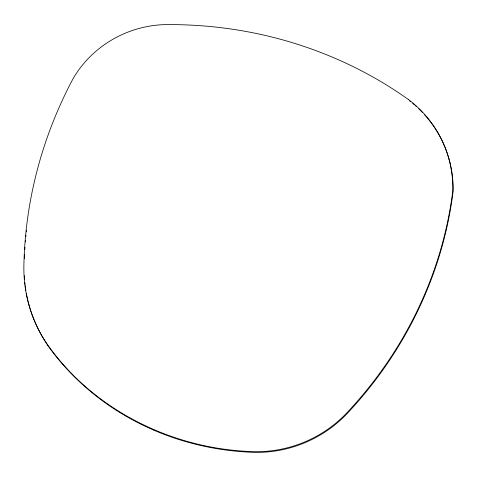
<?xml version="1.0" encoding="UTF-8"?>
<svg xmlns="http://www.w3.org/2000/svg" width="477" height="477" viewBox="0 0 477 477"><rect width="100%" height="100%" fill="white"/><g stroke="black" fill="none" stroke-linecap="round" stroke-linejoin="round"><path stroke-width="0.72" d="M153.564 430.069L157.016 431.536A275.873 260.054 -21.9 0 0 249.054 452.148A118.177 111.397 -21.9 0 0 347.483 413.195A407.227 383.866 -21.9 0 0 453.126 191.36A123.871 116.764 -21.9 0 0 434.452 127.425M408.467 99.55A123.871 116.764 -21.9 0 1 452.822 190.633A407.227 383.866 -21.9 0 1 347.202 412.474A118.177 111.397 -21.9 0 1 248.761 451.433C170.307 447.933 92.89 409.206 47.378 344.454A151.102 142.432 -21.9 0 1 23.886 265.367A439.949 414.71 -21.9 0 1 72.963 78.872A104.994 98.972 -21.9 0 1 170.146 24.601A417.381 393.442 -21.9 0 1 408.461 99.556M409.761 101.046A123.871 116.764 -21.9 0 1 410.751 101.816M412.694 103.39A123.871 116.764 -21.9 0 1 414.125 104.594M415.068 105.405A123.871 116.764 -21.9 0 1 416.457 106.645M418.728 108.75A123.871 116.764 -21.9 0 1 422.646 112.679M424.315 114.48A123.871 116.764 -21.9 0 1 434.118 126.924M153.582 430.033A271.92 256.322 -21.9 0 1 47.581 345.247M47.67 345.187A151.102 142.432 -21.9 0 1 27.988 301.059M27.833 300.409A151.102 142.432 -21.9 0 1 27.529 299.097M27.38 298.435A151.102 142.432 -21.9 0 1 26.313 293.152M25.859 290.487A151.102 142.432 -21.9 0 1 25.192 285.801M25.031 284.459A151.102 142.432 -21.9 0 1 24.816 282.438M24.577 279.731A151.102 142.432 -21.9 0 1 24.315 275.658M24.387 258.701A439.949 414.71 -21.9 0 1 24.566 254.67M24.864 249.292A439.949 414.71 -21.9 0 1 24.995 247.283M25.388 241.917A439.949 414.71 -21.9 0 1 25.502 240.575M25.859 236.55A439.949 414.71 -21.9 0 1 25.985 235.215M26.324 231.864A439.949 414.71 -21.9 0 1 26.468 230.528"/></g></svg>
